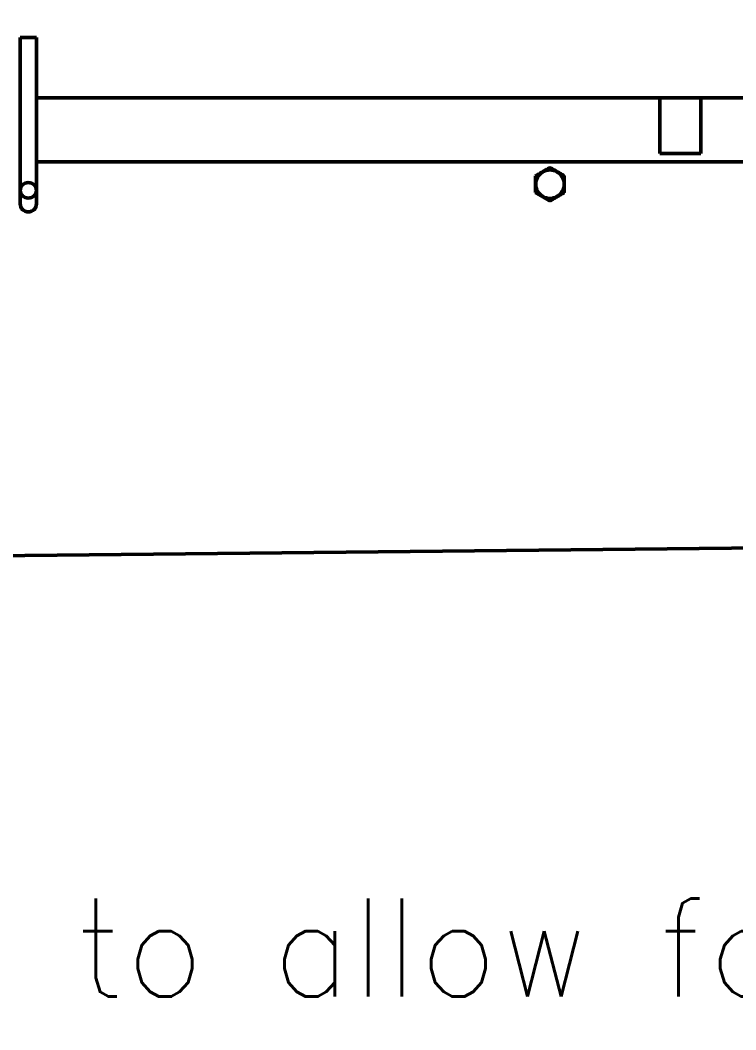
# Model space of a CAD drawing. Header units: inches. Extents: x 31 to 195, y 77 to 126.
# Drawn here: x 131.81 to 142.78, y 77.48 to 92.95 of the extents above; entities that cross this region are included whole.
import ezdxf

# ---------------------------------------------------------------- set-up
doc = ezdxf.new("R2010")
doc.units = ezdxf.units.IN
doc.header["$LTSCALE"] = 8
doc.header["$MEASUREMENT"] = 0
doc.layers.add('Visible (ANSI)', color=7, linetype='Continuous', lineweight=50)
doc.styles.get("Standard").update_dxf_attribs({"font": 'romans.shx'})
doc.dimstyles.get("Standard").update_dxf_attribs({"dimtxt": 1.5, "dimasz": 0.75, "dimexe": 0.5, "dimexo": 0.5, "dimgap": 0.5, "dimtad": 0, "dimtih": 1, "dimtoh": 1, "dimdec": 5, "dimzin": 0, "dimdsep": 46, "dimlunit": 5, "dimtxsty": 'Standard', "dimcen": 0, "dimclrd": 256, "dimclre": 256, "dimclrt": 256, "dimadec": 0, "dimazin": 0, "dimtfac": 0.75, "dimtdec": 5, "dimtofl": 0, "dimtmove": 0, "dimatfit": 3, "dimfxl": 0, "dimtolj": 1, "dimtzin": 0, "dimlwd": -1, "dimlwe": -1, "dimarcsym": 0})

# ---------------------------------------------------------------- blocks, each defined once
blk = doc.blocks.new('*D9')
for p, q in [((69.433, 91.283), (69.433, 102.052)), ((191.933, 93.938), (191.933, 102.052)), ((70.183, 101.552), (122.073, 101.552)), ((191.183, 101.552), (136.698, 101.552))]:
    blk.add_line(p, q)
for points in [[(70.183, 101.677), (70.183, 101.427), (69.433, 101.552)], [(191.183, 101.677), (191.183, 101.427), (191.933, 101.552)]]:
    blk.add_solid(points)
at = {"layer": 'Defpoints', "color": 0}
for p in [(191.933, 101.552), (191.933, 93.438), (69.433, 90.783)]:
    blk.add_point(p, dxfattribs=at)
at = {"insert": (129.385, 101.552), "char_height": 1.5, "attachment_point": 5}
blk.add_mtext('\\A1;122{\\H0.750000x;\\S1/2;} [3111]', dxfattribs=at)

msp = doc.modelspace()

# ---------------------------------------------------------------- linework, layer by layer
at = {"layer": 'Visible (ANSI)'}
for p, q in [((131.808108, 92.687955), (132.058108, 92.687955)), ((131.808108, 92.687955), (131.808108, 92.247955)), ((132.058108, 92.687955), (132.058108, 92.247955)), ((131.808108, 92.247955), (131.808108, 92.206167)), ((132.058108, 92.206167), (132.058108, 92.247955)), ((131.808108, 92.206167), (131.808108, 90.343527)), ((132.058108, 92.206167), (132.058108, 90.343527)), ((132.058108, 91.758955), (147.433108, 91.758955)), ((141.620608, 91.758955), (141.620608, 90.908955)), ((142.245608, 91.758955), (142.245608, 90.908955)), ((142.245608, 90.908955), (141.620608, 90.908955)), ((147.433108, 90.782955), (132.058108, 90.782955)), ((139.714469, 90.56425), (139.933217, 90.690545)), ((139.933217, 90.690545), (139.933707, 90.690545)), ((139.714469, 90.56425), (139.714959, 90.56425)), ((139.714469, 90.311659), (139.714469, 90.56425)), ((131.808108, 90.147244), (131.808108, 90.343527)), ((132.058108, 90.147244), (132.058108, 90.343527)), ((139.714469, 90.311659), (139.714959, 90.311659)), ((139.933217, 90.185364), (139.714469, 90.311659)), ((131.808108, 90.147244), (131.808108, 90.137382)), ((132.058108, 90.137382), (132.058108, 90.147244)), ((139.933217, 90.185364), (139.933707, 90.185364)), ((147.683733, 84.911013), (69.433118, 84.095903))]:
    msp.add_line(p, q, dxfattribs=at)
msp.add_arc((131.933108, 90.137382), 0.125, 180, 0, dxfattribs=at)
for major_axis, start_param, end_param in [((0, 0.21875), 5.759586532, 6.806784083), ((0, -0.21875), 3.665191429, 4.71238898), ((0, 0.21875), 4.71238898, 5.759586532), ((0, -0.21875), 4.71238898, 5.759586532), ((0, 0.21875), 3.665191429, 4.71238898), ((0, -0.21875), 5.759586532, 6.806784083)]:
    msp.add_ellipse((139.933792, 90.437955), major_axis=major_axis, ratio=0.999990397, start_param=start_param, end_param=end_param, dxfattribs=at)
msp.add_ellipse((131.933108, 90.343527), major_axis=(-0.125, 0), ratio=0.946930129, dxfattribs=at)
for points in [[(139.824418, 90.627398), (139.875179, 90.656705), (139.933707, 90.690545)], [(139.933707, 90.690545), (139.992406, 90.656705), (140.043166, 90.627398)], [(139.714959, 90.56425), (139.773658, 90.598091), (139.824418, 90.627398)], [(139.715044, 90.437955), (139.715044, 90.496568), (139.714959, 90.56425)], [(140.043166, 90.627398), (140.093927, 90.598091), (140.152455, 90.56425)], [(140.152455, 90.56425), (140.15254, 90.496568), (140.15254, 90.437955)], [(139.714959, 90.311659), (139.715044, 90.379341), (139.715044, 90.437955)], [(140.15254, 90.437955), (140.15254, 90.379341), (140.152455, 90.311659)], [(139.824418, 90.248512), (139.773658, 90.277818), (139.714959, 90.311659)], [(139.933707, 90.185364), (139.875179, 90.219205), (139.824418, 90.248512)], [(140.043166, 90.248512), (139.992406, 90.219205), (139.933707, 90.185364)], [(140.152455, 90.311659), (140.093927, 90.277818), (140.043166, 90.248512)]]:
    msp.add_rational_spline(points, [1, 1.0379548493, 1], degree=2, dxfattribs=at)

# ---------------------------------------------------------------- texts
at = {"insert": (85.203947, 79.99942), "char_height": 1.5, "attachment_point": 1}
msp.add_mtext_dynamic_manual_height_columns('\\A1;Note: +Actual Channel length is 122{\\H0.7x;\\S1/2;} [3112] to allow for overlap.', width=83.66065048, gutter_width=1, heights=[0], dxfattribs=at)

# ---------------------------------------------------------------- dimensions: what is measured, and where the dimension line sits
dim = msp.add_linear_dim(base=(191.933108, 101.551773), p1=(69.433118, 90.782955), p2=(191.933108, 93.437955), dimstyle='Standard')
dim.commit()
dim.dimension.update_dxf_attribs({"geometry": '*D9', "text_midpoint": (129.385087, 101.551773), "dimtype": 160})

doc.saveas('drawing.dxf')
